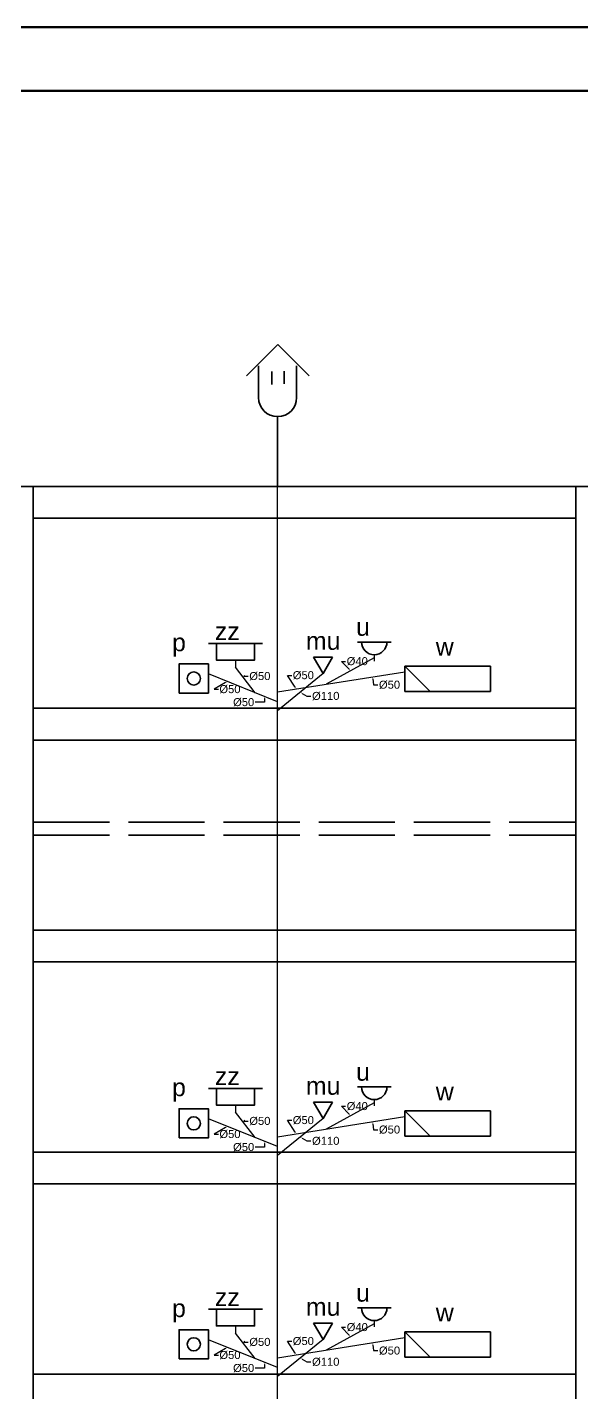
# Model space of a CAD drawing. Header units: millimetres. Extents: x 135 to 13042, y 991 to 8969.
# Drawn here: x 2505.1 to 2592.5, y 1195.7 to 1411 of the extents above; entities that cross this region are included whole.
import ezdxf
from ezdxf import colors
from ezdxf.entities.mleader import LeaderData, LeaderLine
from ezdxf.math import Vec2, Vec3

# ---------------------------------------------------------------- set-up
doc = ezdxf.new("R2010")
doc.units = ezdxf.units.MM
doc.linetypes.add('ACAD_ISO02W100', pattern=[15, 12, -3])
doc.layers.add('kanalizacja', color=7, linetype='Continuous', true_color=0xb06239)
doc.styles.add('numery działek', font='arial.ttf', dxfattribs={"height": 15})
doc.styles.get("Standard").update_dxf_attribs({"font": 'arial.ttf'})

msp = doc.modelspace()

# ---------------------------------------------------------------- linework, layer by layer
at = {"linetype": 'ByBlock', "lineweight": 70}
msp.add_line((3261.23, 1400.99), (2191.23, 1400.99), dxfattribs=at)
at = {"linetype": 'ByBlock', "lineweight": 35}
for p, q in [((2539.65, 1356.03), (2544.6, 1360.98)), ((2544.6, 1360.98), (2549.55, 1356.03)), ((2541.55, 1352.6), (2541.55, 1357.6)), ((2543.65, 1356.7), (2543.65, 1354.68)), ((2545.61, 1356.75), (2545.61, 1354.76)), ((2547.55, 1352.6), (2547.55, 1357.6)), ((2544.55, 1338.6), (2544.55, 1349.6)), ((2591.53, 1102.75), (2591.53, 1338.6)), ((2578.11, 1236.11), (2578.11, 1240.11)), ((2578.11, 1201.26), (2578.11, 1205.26))]:
    msp.add_line(p, q, dxfattribs=at)
at = {"lineweight": 35}
for p, q in [((2325.14, 1338.6), (3211.55, 1338.6)), ((2506.04, 1333.6), (2591.53, 1333.6)), ((2534.91, 1313.83), (2533.66, 1313.83)), ((2540.93, 1313.83), (2542.18, 1313.83)), ((2562.45, 1314.06), (2557.12, 1314.06)), ((2553.22, 1311.67), (2550.22, 1311.67)), ((2550.22, 1311.67), (2551.72, 1309.07)), ((2551.72, 1309.07), (2553.22, 1311.67)), ((2564.59, 1306.27), (2564.59, 1310.27)), ((2564.59, 1310.27), (2578.11, 1310.27)), ((2564.59, 1310.27), (2568.59, 1306.27)), ((2578.11, 1310.27), (2578.11, 1306.27)), ((2578.11, 1306.27), (2564.59, 1306.27)), ((2506.04, 1303.6), (2591.53, 1303.6)), ((2506.04, 1298.6), (2591.53, 1298.6)), ((2506.04, 1268.6), (2591.53, 1268.6)), ((2506.04, 1263.6), (2591.53, 1263.6)), ((2534.91, 1243.67), (2533.66, 1243.67)), ((2540.93, 1243.67), (2542.18, 1243.67)), ((2562.45, 1243.9), (2557.12, 1243.9)), ((2553.22, 1241.51), (2550.22, 1241.51)), ((2550.22, 1241.51), (2551.72, 1238.91)), ((2551.72, 1238.91), (2553.22, 1241.51)), ((2564.59, 1236.11), (2564.59, 1240.11)), ((2564.59, 1240.11), (2578.11, 1240.11)), ((2564.59, 1240.11), (2568.59, 1236.11)), ((2578.11, 1236.11), (2564.59, 1236.11)), ((2506.04, 1233.6), (2591.53, 1233.6)), ((2506.04, 1228.6), (2591.53, 1228.6)), ((2534.91, 1208.83), (2533.66, 1208.83)), ((2540.93, 1208.83), (2542.18, 1208.83)), ((2562.45, 1209.05), (2557.12, 1209.05)), ((2553.22, 1206.67), (2550.22, 1206.67)), ((2550.22, 1206.67), (2551.72, 1204.07)), ((2551.72, 1204.07), (2553.22, 1206.67)), ((2564.59, 1201.26), (2564.59, 1205.26)), ((2564.59, 1205.26), (2578.11, 1205.26)), ((2564.59, 1205.26), (2568.59, 1201.26)), ((2578.11, 1201.26), (2564.59, 1201.26)), ((2506.04, 1198.6), (2591.53, 1198.6))]:
    msp.add_line(p, q, dxfattribs=at)
at = {"linetype": 'ACAD_ISO02W100', "lineweight": 35}
for p, q in [((2506.04, 1285.65), (2591.53, 1285.65)), ((2506.04, 1283.6), (2591.53, 1283.6))]:
    msp.add_line(p, q, dxfattribs=at)
at = {"linetype": 'ByBlock', "lineweight": 70}
msp.add_lwpolyline([(2171.23, 990.99), (2171.23, 1410.99), (3271.23, 1410.99), (3271.23, 990.99), (2171.23, 990.99)], dxfattribs=at)
at = {"lineweight": 35}
msp.add_lwpolyline([(2506.04, 1102.75), (2506.04, 1193.6), (2506.04, 1198.6), (2506.04, 1228.6), (2506.04, 1233.6), (2506.04, 1263.6), (2506.04, 1268.6), (2506.04, 1298.6), (2506.04, 1303.6), (2506.04, 1333.6), (2506.04, 1338.6)], dxfattribs=at)
for points in [[(2540.93, 1313.83), (2534.91, 1313.83), (2534.91, 1311.2), (2540.93, 1311.2)], [(2529.04, 1306.01), (2533.64, 1306.01), (2533.64, 1310.61), (2529.04, 1310.61)], [(2540.93, 1243.67), (2534.91, 1243.67), (2534.91, 1241.04), (2540.93, 1241.04)], [(2529.04, 1235.85), (2533.64, 1235.85), (2533.64, 1240.45), (2529.04, 1240.45)], [(2540.93, 1208.83), (2534.91, 1208.83), (2534.91, 1206.2), (2540.93, 1206.2)], [(2529.04, 1201.01), (2533.64, 1201.01), (2533.64, 1205.61), (2529.04, 1205.61)]]:
    msp.add_lwpolyline(points, close=True, dxfattribs=at)
for centre in [(2531.34, 1308.31), (2531.34, 1238.15), (2531.34, 1203.31)]:
    msp.add_circle(centre, 1.04, dxfattribs=at)
at = {"linetype": 'ByBlock', "lineweight": 35}
msp.add_arc((2544.55, 1352.6), 3, 180, 0, dxfattribs=at)
at = {"lineweight": 35}
for centre in [(2559.78, 1314.06), (2559.78, 1243.9), (2559.78, 1209.05)]:
    msp.add_arc(centre, 2, 180, 0, dxfattribs=at)
at = {"layer": 'kanalizacja', "linetype": 'ByBlock', "lineweight": 25}
msp.add_line((2544.55, 1160.07), (2544.55, 1338.6), dxfattribs=at)
at = {"layer": 'kanalizacja', "lineweight": 25}
for p, q in [((2559.78, 1311.56), (2552.22, 1307.41)), ((2559.78, 1312.06), (2559.78, 1311.06)), ((2537.92, 1311.2), (2537.92, 1310.08)), ((2541.03, 1306.06), (2537.92, 1310.08)), ((2544.55, 1306.19), (2564.59, 1309.38)), ((2544.55, 1304.65), (2533.64, 1309.03)), ((2551.72, 1309.07), (2544.55, 1303.21)), ((2537.92, 1241.04), (2537.92, 1239.92)), ((2559.78, 1241.4), (2552.22, 1237.25)), ((2559.78, 1241.9), (2559.78, 1240.9)), ((2544.55, 1234.49), (2533.64, 1238.87)), ((2541.03, 1235.91), (2537.92, 1239.92)), ((2544.55, 1236.03), (2564.59, 1239.22)), ((2551.72, 1238.91), (2544.55, 1233.06)), ((2537.92, 1206.2), (2537.92, 1205.07)), ((2559.78, 1206.55), (2552.22, 1202.41)), ((2559.78, 1207.05), (2559.78, 1206.05)), ((2544.55, 1199.65), (2533.64, 1204.03)), ((2541.03, 1201.06), (2537.92, 1205.07)), ((2544.55, 1201.19), (2564.59, 1204.38)), ((2551.72, 1204.07), (2544.55, 1198.21))]:
    msp.add_line(p, q, dxfattribs=at)

# ---------------------------------------------------------------- texts
at = {"lineweight": 35, "attachment_point": 3, "style": 'numery działek'}
for s, insert, char_height in [('zz', (2538.59, 1317.17), 2.812), ('u', (2559.09, 1317.85), 2.81), ('p', (2530.1, 1315.41), 2.81), ('mu', (2554.46, 1315.64), 2.812), ('w', (2572.31, 1314.73), 2.81), ('u', (2559.09, 1247.69), 2.81), ('p', (2530.1, 1245.25), 2.81), ('zz', (2538.59, 1247.01), 2.812), ('mu', (2554.46, 1245.48), 2.812), ('w', (2572.31, 1244.57), 2.81), ('zz', (2538.59, 1212.16), 2.812), ('u', (2559.09, 1212.85), 2.81), ('p', (2530.1, 1210.41), 2.81), ('mu', (2554.46, 1210.63), 2.812), ('w', (2572.31, 1209.73), 2.81)]:
    msp.add_mtext_dynamic_manual_height_columns(s, width=28.3408, gutter_width=75, heights=[0], dxfattribs=dict(at, insert=insert, char_height=char_height))

# ---------------------------------------------------------------- leaders
at = {"linetype": 'ACAD_ISO02W100', "lineweight": 35}
ml = msp.add_multileader_mtext('Standard', dxfattribs=at)
ml.set_content('%%C40', color=256)
ml.set_leader_properties()
ml.build(insert=Vec2(0, 0))
ml.multileader.update_dxf_attribs({"arrow_head_size": 0.337})
ctx = ml.context
ctx.base_point, ctx.char_height, ctx.arrow_head_size, ctx.landing_gap_size, ctx.plane_origin = Vec3(2555.28, 1311.01), 1.262, 0.337, 0.168, Vec3(2556.04, 1309.51)
notes = []
notes.append((ctx, [(0, (1, 1, 0), (2554.6, 1311.01), (1, 0), 0.673, [(0, [(2556.04, 1309.51)], 0, [])])]))
ctx.mtext.insert, ctx.mtext.flow_direction = Vec3(2555.44, 1311.67), 5
ml = msp.add_multileader_mtext('Standard', dxfattribs=at)
ml.set_content('%%C50', color=256)
ml.set_leader_properties()
ml.build(insert=Vec2(0, 0))
ml.multileader.update_dxf_attribs({"arrow_head_size": 0.337})
ctx = ml.context
ctx.base_point, ctx.char_height, ctx.arrow_head_size, ctx.landing_gap_size, ctx.plane_origin = Vec3(2539.92, 1308.67), 1.262, 0.337, 0.168, Vec3(2539.09, 1308.57)
notes.append((ctx, [(0, (1, 1, 0), (2539.25, 1308.67), (1, 0), 0.673, [(0, [(2539.09, 1308.57)], 0, [])])]))
ctx.mtext.insert, ctx.mtext.flow_direction = Vec3(2540.09, 1309.32), 5
ml = msp.add_multileader_mtext('Standard', dxfattribs=at)
ml.set_content('%%C50', color=256)
ml.set_leader_properties()
ml.build(insert=Vec2(0, 0))
ml.multileader.update_dxf_attribs({"arrow_head_size": 0.337})
ctx = ml.context
ctx.base_point, ctx.char_height, ctx.arrow_head_size, ctx.landing_gap_size, ctx.plane_origin = Vec3(2546.77, 1308.8), 1.262, 0.337, 0.168, Vec3(2547.52, 1306.66)
notes.append((ctx, [(0, (1, 1, 0), (2546.1, 1308.8), (1, 0), 0.673, [(0, [(2547.52, 1306.66)], 0, [])])]))
ctx.mtext.insert, ctx.mtext.flow_direction = Vec3(2546.94, 1309.46), 5
ml = msp.add_multileader_mtext('Standard', dxfattribs=at)
ml.set_content('%%C50', color=256)
ml.set_leader_properties()
ml.build(insert=Vec2(0, 0))
ml.multileader.update_dxf_attribs({"arrow_head_size": 0.337})
ctx = ml.context
ctx.base_point, ctx.char_height, ctx.arrow_head_size, ctx.landing_gap_size, ctx.plane_origin = Vec3(2535.21, 1306.6), 1.262, 0.337, 0.168, Vec3(2536.65, 1307.82)
notes.append((ctx, [(0, (1, 1, 0), (2534.54, 1306.6), (1, 0), 0.673, [(0, [(2536.65, 1307.82)], 0, [])])]))
ctx.mtext.insert, ctx.mtext.flow_direction = Vec3(2535.38, 1307.26), 5
ml = msp.add_multileader_mtext('Standard', dxfattribs=at)
ml.set_content('%%C50', color=256)
ml.set_leader_properties()
ml.build(insert=Vec2(0, 0))
ml.multileader.update_dxf_attribs({"arrow_head_size": 0.337})
ctx = ml.context
ctx.base_point, ctx.char_height, ctx.arrow_head_size, ctx.landing_gap_size, ctx.plane_origin = Vec3(2560.36, 1307.31), 1.262, 0.337, 0.168, Vec3(2559.52, 1308.57)
notes.append((ctx, [(0, (1, 1, 0), (2559.68, 1307.31), (1, 0), 0.673, [(0, [(2559.52, 1308.57)], 0, [])])]))
ctx.mtext.insert, ctx.mtext.flow_direction = Vec3(2560.52, 1307.96), 5
ml = msp.add_multileader_mtext('Standard', dxfattribs=at)
ml.set_content('%%C50', color=256)
ml.set_leader_properties()
ml.build(insert=Vec2(0, 0))
ml.multileader.update_dxf_attribs({"arrow_head_size": 0.337})
ctx = ml.context
ctx.base_point, ctx.char_height, ctx.arrow_head_size, ctx.landing_gap_size, ctx.plane_origin = Vec3(2537.52, 1304.56), 1.262, 0.337, 0.168, Vec3(2542.5, 1305.47)
ctx.text_align_type = 2
notes.append((ctx, [(1, (1, 1, 0), (2542.5, 1304.56), (-1, 0), 1.46, [(0, [(2542.5, 1305.47)], 0, [])])]))
ctx.mtext.insert, ctx.mtext.alignment, ctx.mtext.flow_direction = Vec3(2540.87, 1305.21), 3, 5
ml = msp.add_multileader_mtext('Standard', dxfattribs=at)
ml.set_content('%%C110', color=256)
ml.set_leader_properties()
ml.build(insert=Vec2(0, 0))
ml.multileader.update_dxf_attribs({"arrow_head_size": 0.337})
ctx = ml.context
ctx.base_point, ctx.char_height, ctx.arrow_head_size, ctx.landing_gap_size, ctx.plane_origin = Vec3(2549.81, 1305.53), 1.262, 0.337, 0.168, Vec3(2548.14, 1306.14)
notes.append((ctx, [(0, (1, 1, 0), (2549.14, 1305.53), (1, 0), 0.673, [(0, [(2548.14, 1306.14)], 0, [])])]))
ctx.mtext.insert, ctx.mtext.flow_direction = Vec3(2549.98, 1306.19), 5
ml = msp.add_multileader_mtext('Standard', dxfattribs=at)
ml.set_content('%%C40', color=256)
ml.set_leader_properties()
ml.build(insert=Vec2(0, 0))
ml.multileader.update_dxf_attribs({"arrow_head_size": 0.337})
ctx = ml.context
ctx.base_point, ctx.char_height, ctx.arrow_head_size, ctx.landing_gap_size, ctx.plane_origin = Vec3(2555.28, 1240.85), 1.262, 0.337, 0.168, Vec3(2556.04, 1239.35)
notes.append((ctx, [(0, (1, 1, 0), (2554.6, 1240.85), (1, 0), 0.673, [(0, [(2556.04, 1239.35)], 0, [])])]))
ctx.mtext.insert, ctx.mtext.flow_direction = Vec3(2555.44, 1241.51), 5
ml = msp.add_multileader_mtext('Standard', dxfattribs=at)
ml.set_content('%%C50', color=256)
ml.set_leader_properties()
ml.build(insert=Vec2(0, 0))
ml.multileader.update_dxf_attribs({"arrow_head_size": 0.337})
ctx = ml.context
ctx.base_point, ctx.char_height, ctx.arrow_head_size, ctx.landing_gap_size, ctx.plane_origin = Vec3(2539.92, 1238.51), 1.262, 0.337, 0.168, Vec3(2539.09, 1238.41)
notes.append((ctx, [(0, (1, 1, 0), (2539.25, 1238.51), (1, 0), 0.673, [(0, [(2539.09, 1238.41)], 0, [])])]))
ctx.mtext.insert, ctx.mtext.flow_direction = Vec3(2540.09, 1239.17), 5
ml = msp.add_multileader_mtext('Standard', dxfattribs=at)
ml.set_content('%%C50', color=256)
ml.set_leader_properties()
ml.build(insert=Vec2(0, 0))
ml.multileader.update_dxf_attribs({"arrow_head_size": 0.337})
ctx = ml.context
ctx.base_point, ctx.char_height, ctx.arrow_head_size, ctx.landing_gap_size, ctx.plane_origin = Vec3(2546.77, 1238.64), 1.262, 0.337, 0.168, Vec3(2547.52, 1236.51)
notes.append((ctx, [(0, (1, 1, 0), (2546.1, 1238.64), (1, 0), 0.673, [(0, [(2547.52, 1236.51)], 0, [])])]))
ctx.mtext.insert, ctx.mtext.flow_direction = Vec3(2546.94, 1239.3), 5
ml = msp.add_multileader_mtext('Standard', dxfattribs=at)
ml.set_content('%%C50', color=256)
ml.set_leader_properties()
ml.build(insert=Vec2(0, 0))
ml.multileader.update_dxf_attribs({"arrow_head_size": 0.337})
ctx = ml.context
ctx.base_point, ctx.char_height, ctx.arrow_head_size, ctx.landing_gap_size, ctx.plane_origin = Vec3(2560.36, 1237.15), 1.262, 0.337, 0.168, Vec3(2559.52, 1238.41)
notes.append((ctx, [(0, (1, 1, 0), (2559.68, 1237.15), (1, 0), 0.673, [(0, [(2559.52, 1238.41)], 0, [])])]))
ctx.mtext.insert, ctx.mtext.flow_direction = Vec3(2560.52, 1237.81), 5
ml = msp.add_multileader_mtext('Standard', dxfattribs=at)
ml.set_content('%%C50', color=256)
ml.set_leader_properties()
ml.build(insert=Vec2(0, 0))
ml.multileader.update_dxf_attribs({"arrow_head_size": 0.337})
ctx = ml.context
ctx.base_point, ctx.char_height, ctx.arrow_head_size, ctx.landing_gap_size, ctx.plane_origin = Vec3(2535.21, 1236.45), 1.262, 0.337, 0.168, Vec3(2536.65, 1237.66)
notes.append((ctx, [(0, (1, 1, 0), (2534.54, 1236.45), (1, 0), 0.673, [(0, [(2536.65, 1237.66)], 0, [])])]))
ctx.mtext.insert, ctx.mtext.flow_direction = Vec3(2535.38, 1237.1), 5
ml = msp.add_multileader_mtext('Standard', dxfattribs=at)
ml.set_content('%%C110', color=256)
ml.set_leader_properties()
ml.build(insert=Vec2(0, 0))
ml.multileader.update_dxf_attribs({"arrow_head_size": 0.337})
ctx = ml.context
ctx.base_point, ctx.char_height, ctx.arrow_head_size, ctx.landing_gap_size, ctx.plane_origin = Vec3(2549.81, 1235.38), 1.262, 0.337, 0.168, Vec3(2548.14, 1235.98)
notes.append((ctx, [(0, (1, 1, 0), (2549.14, 1235.38), (1, 0), 0.673, [(0, [(2548.14, 1235.98)], 0, [])])]))
ctx.mtext.insert, ctx.mtext.flow_direction = Vec3(2549.98, 1236.03), 5
ml = msp.add_multileader_mtext('Standard', dxfattribs=at)
ml.set_content('%%C50', color=256)
ml.set_leader_properties()
ml.build(insert=Vec2(0, 0))
ml.multileader.update_dxf_attribs({"arrow_head_size": 0.337})
ctx = ml.context
ctx.base_point, ctx.char_height, ctx.arrow_head_size, ctx.landing_gap_size, ctx.plane_origin = Vec3(2537.52, 1234.4), 1.262, 0.337, 0.168, Vec3(2542.5, 1235.32)
ctx.text_align_type = 2
notes.append((ctx, [(1, (1, 1, 0), (2542.5, 1234.4), (-1, 0), 1.46, [(0, [(2542.5, 1235.32)], 0, [])])]))
ctx.mtext.insert, ctx.mtext.alignment, ctx.mtext.flow_direction = Vec3(2540.87, 1235.05), 3, 5
ml = msp.add_multileader_mtext('Standard', dxfattribs=at)
ml.set_content('%%C40', color=256)
ml.set_leader_properties()
ml.build(insert=Vec2(0, 0))
ml.multileader.update_dxf_attribs({"arrow_head_size": 0.337})
ctx = ml.context
ctx.base_point, ctx.char_height, ctx.arrow_head_size, ctx.landing_gap_size, ctx.plane_origin = Vec3(2555.28, 1206.01), 1.262, 0.337, 0.168, Vec3(2556.04, 1204.5)
notes.append((ctx, [(0, (1, 1, 0), (2554.6, 1206.01), (1, 0), 0.673, [(0, [(2556.04, 1204.5)], 0, [])])]))
ctx.mtext.insert, ctx.mtext.flow_direction = Vec3(2555.44, 1206.66), 5
ml = msp.add_multileader_mtext('Standard', dxfattribs=at)
ml.set_content('%%C50', color=256)
ml.set_leader_properties()
ml.build(insert=Vec2(0, 0))
ml.multileader.update_dxf_attribs({"arrow_head_size": 0.337})
ctx = ml.context
ctx.base_point, ctx.char_height, ctx.arrow_head_size, ctx.landing_gap_size, ctx.plane_origin = Vec3(2539.92, 1203.66), 1.262, 0.337, 0.168, Vec3(2539.09, 1203.57)
notes.append((ctx, [(0, (1, 1, 0), (2539.25, 1203.66), (1, 0), 0.673, [(0, [(2539.09, 1203.57)], 0, [])])]))
ctx.mtext.insert, ctx.mtext.flow_direction = Vec3(2540.09, 1204.32), 5
ml = msp.add_multileader_mtext('Standard', dxfattribs=at)
ml.set_content('%%C50', color=256)
ml.set_leader_properties()
ml.build(insert=Vec2(0, 0))
ml.multileader.update_dxf_attribs({"arrow_head_size": 0.337})
ctx = ml.context
ctx.base_point, ctx.char_height, ctx.arrow_head_size, ctx.landing_gap_size, ctx.plane_origin = Vec3(2546.77, 1203.8), 1.262, 0.337, 0.168, Vec3(2547.52, 1201.66)
notes.append((ctx, [(0, (1, 1, 0), (2546.1, 1203.8), (1, 0), 0.673, [(0, [(2547.52, 1201.66)], 0, [])])]))
ctx.mtext.insert, ctx.mtext.flow_direction = Vec3(2546.94, 1204.46), 5
ml = msp.add_multileader_mtext('Standard', dxfattribs=at)
ml.set_content('%%C50', color=256)
ml.set_leader_properties()
ml.build(insert=Vec2(0, 0))
ml.multileader.update_dxf_attribs({"arrow_head_size": 0.337})
ctx = ml.context
ctx.base_point, ctx.char_height, ctx.arrow_head_size, ctx.landing_gap_size, ctx.plane_origin = Vec3(2535.21, 1201.6), 1.262, 0.337, 0.168, Vec3(2536.65, 1202.82)
notes.append((ctx, [(0, (1, 1, 0), (2534.54, 1201.6), (1, 0), 0.673, [(0, [(2536.65, 1202.82)], 0, [])])]))
ctx.mtext.insert, ctx.mtext.flow_direction = Vec3(2535.38, 1202.26), 5
ml = msp.add_multileader_mtext('Standard', dxfattribs=at)
ml.set_content('%%C50', color=256)
ml.set_leader_properties()
ml.build(insert=Vec2(0, 0))
ml.multileader.update_dxf_attribs({"arrow_head_size": 0.337})
ctx = ml.context
ctx.base_point, ctx.char_height, ctx.arrow_head_size, ctx.landing_gap_size, ctx.plane_origin = Vec3(2560.36, 1202.31), 1.262, 0.337, 0.168, Vec3(2559.52, 1203.57)
notes.append((ctx, [(0, (1, 1, 0), (2559.68, 1202.31), (1, 0), 0.673, [(0, [(2559.52, 1203.57)], 0, [])])]))
ctx.mtext.insert, ctx.mtext.flow_direction = Vec3(2560.52, 1202.96), 5
ml = msp.add_multileader_mtext('Standard', dxfattribs=at)
ml.set_content('%%C50', color=256)
ml.set_leader_properties()
ml.build(insert=Vec2(0, 0))
ml.multileader.update_dxf_attribs({"arrow_head_size": 0.337})
ctx = ml.context
ctx.base_point, ctx.char_height, ctx.arrow_head_size, ctx.landing_gap_size, ctx.plane_origin = Vec3(2537.52, 1199.55), 1.262, 0.337, 0.168, Vec3(2542.5, 1200.47)
ctx.text_align_type = 2
notes.append((ctx, [(1, (1, 1, 0), (2542.5, 1199.55), (-1, 0), 1.46, [(0, [(2542.5, 1200.47)], 0, [])])]))
ctx.mtext.insert, ctx.mtext.alignment, ctx.mtext.flow_direction = Vec3(2540.87, 1200.21), 3, 5
ml = msp.add_multileader_mtext('Standard', dxfattribs=at)
ml.set_content('%%C110', color=256)
ml.set_leader_properties()
ml.build(insert=Vec2(0, 0))
ml.multileader.update_dxf_attribs({"arrow_head_size": 0.337})
ctx = ml.context
ctx.base_point, ctx.char_height, ctx.arrow_head_size, ctx.landing_gap_size, ctx.plane_origin = Vec3(2549.81, 1200.53), 1.262, 0.337, 0.168, Vec3(2548.14, 1201.14)
notes.append((ctx, [(0, (1, 1, 0), (2549.14, 1200.53), (1, 0), 0.673, [(0, [(2548.14, 1201.14)], 0, [])])]))
ctx.mtext.insert, ctx.mtext.flow_direction = Vec3(2549.98, 1201.19), 5
for ctx, leaders in notes:
    for number, flags, end, landing, length, lines in leaders:
        leader = LeaderData()
        leader.index, (leader.has_last_leader_line, leader.has_dogleg_vector, leader.attachment_direction) = number, flags
        leader.last_leader_point, leader.dogleg_vector, leader.dogleg_length = Vec3(end), Vec3(landing), length
        for number, points, colour, breaks in lines:
            line = LeaderLine()
            line.index, line.vertices, line.color, line.breaks = number, Vec3.list(points), colors.encode_raw_color(colour), breaks
            leader.lines.append(line)
        ctx.leaders.append(leader)

doc.saveas('drawing.dxf')
